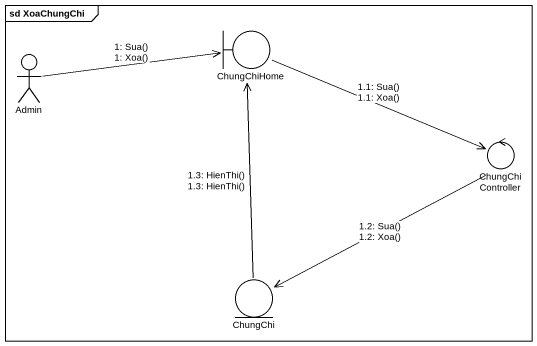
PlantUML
@startuml
mainframe sd XoaChungChi
actor Admin
boundary ChungChiHome
control ChungChiController
entity ChungChi
Admin -right-> ChungChiHome : 1: Sua()\n1: Xoa()
ChungChiHome -right-> ChungChiController : 1.1: Sua()\n1.1: Xoa()
ChungChiController -left-> ChungChi : 1.2: Sua()\n1.2: Xoa()
ChungChi -up-> ChungChiHome : 1.3: HienThi()\n1.3: HienThi()
@enduml
